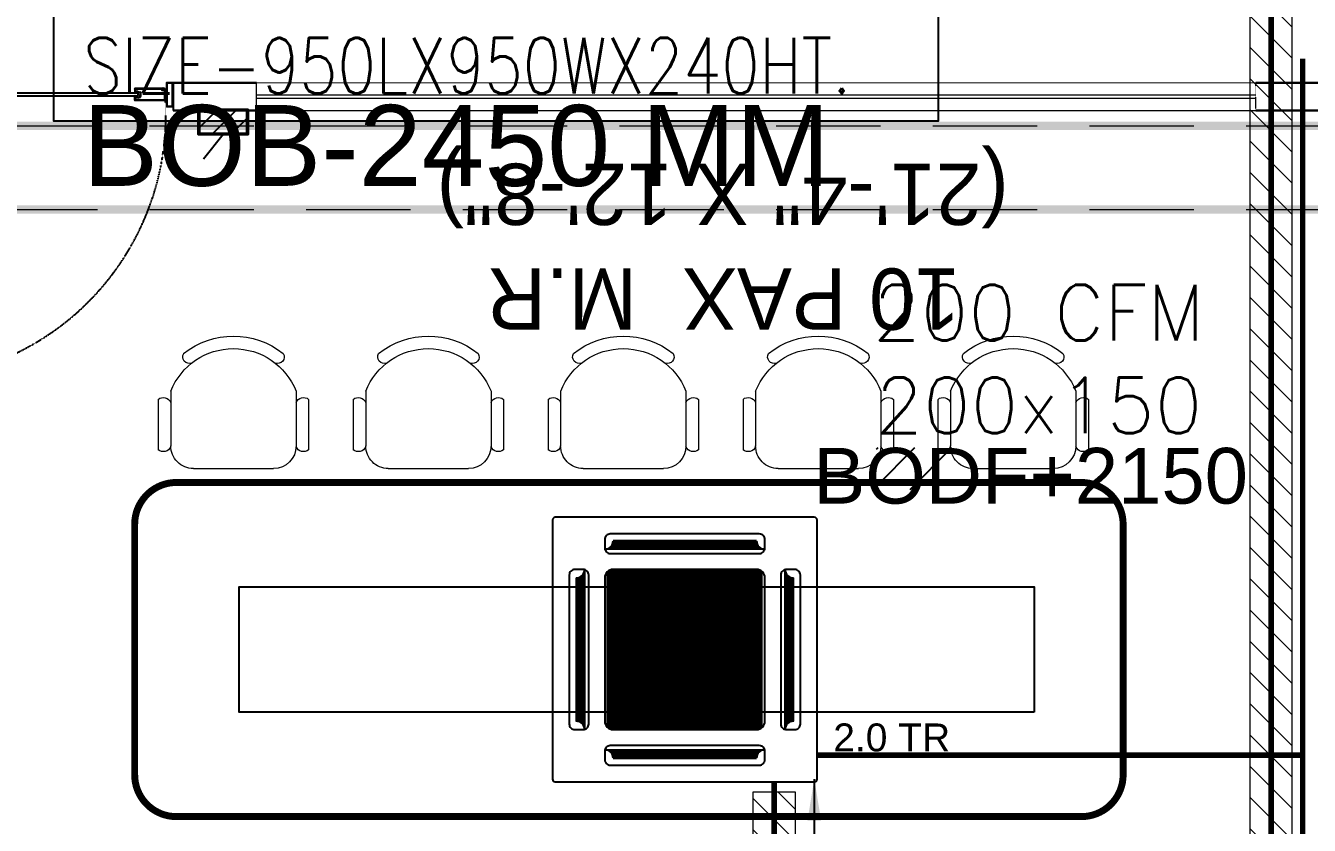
# Model space of a CAD drawing. Header units: millimetres. Extents: x 148480 to 578986, y 39883 to 155062.
# Drawn here: x 243774 to 248384, y 96793 to 99665 of the extents above; entities that cross this region are included whole.
import ezdxf

# ---------------------------------------------------------------- set-up
doc = ezdxf.new("R2010")
doc.units = ezdxf.units.MM
for name, pattern in [('CENTER', [2, 1.25, -0.25, 0.25, -0.25]), ('CONTINOUS', [0]), ('HIDDEN', [0.375, 0.25, -0.125])]:
    doc.linetypes.add(name, pattern=pattern)
for name, color, linetype in [('001-TEXT', 250, 'Continuous'), ('2', 7, 'Continuous'), ('AC-RA-DIFFUSER', 6, 'Continuous'), ('CEN', 252, 'CENTER'), ('DNM JEB', 4, 'Continuous'), ('EL-SWITCH BOXWS', 30, 'Continuous'), ('HVAC TEXT', 7, 'Continuous'), ('I - MODULAR', 44, 'Continuous'), ('Layer2', 4, 'Continuous'), ('Layer4', 6, 'Continuous'), ('M HVAC DRAIN PIPE', 30, 'Continuous'), ('M-HVAC SPIRAL DUCT', 4, 'Continuous'), ('M-HVAC VRV PIPE', 4, 'Continuous'), ('M-HVAC-BOF', 6, 'Continuous'), ('M-HVAC-INSULATION', 8, 'Continuous'), ('M-HVAC-TEXT', 7, 'Continuous'), ('TENANCY', 3, 'Continuous')]:
    doc.layers.add(name, color=color, linetype=linetype)
for name, color, linetype, lineweight in [('A-GLAZ', 140, 'Continuous', 18), ('AI-FURN', 7, 'Continuous', 20), ('CB-AC CABLE TRAY', 213, 'Continuous', 15), ('I-DT-METL', 4, 'Continuous', 20), ('I-PART-GYP', 6, 'Continuous', 30), ('ID-FURNITURE', 54, 'Continuous', 15), ('M-HVAC-CASSETTE UNIT', 7, 'Continuous', 18)]:
    doc.layers.add(name, color=color, linetype=linetype, lineweight=lineweight)
doc.styles.add('ARAIL', font='arial.ttf')
doc.styles.add('Arial_3', font='arial.ttf', dxfattribs={"height": 20.669291})
doc.styles.add('Herbalife_Third Floor - Furniture Layout - 210201$0$CG', font='GOTHIC.TTF')
doc.styles.add('R', font='romans.shx')
doc.styles.add('ROMAND', font='romand__.ttf')
doc.styles.add('romans', font='stylu.ttf', dxfattribs={"height": 125})
doc.styles.add('VIJETH', font='swiss.ttf')
doc.dimstyles.new('Vayucon', dxfattribs={"dimtxt": 200, "dimasz": 150, "dimexe": 0, "dimexo": 0, "dimgap": 9e-05, "dimtad": 1, "dimdec": 0, "dimrnd": 5, "dimzin": 0, "dimdsep": 46, "dimtxsty": 'ROMAND', "dimcen": 90, "dimclrd": 42, "dimclre": 8, "dimclrt": 7, "dimadec": 0, "dimazin": 0, "dimtfac": 1, "dimtdec": 0, "dimtofl": 0, "dimtmove": 1, "dimatfit": 0, "dimfxl": 1, "dimtolj": 1, "dimtzin": 0, "dimarcsym": 0})

# ---------------------------------------------------------------- blocks, each defined once
blk = doc.blocks.new('CHAIR 13')
at = {"layer": 'ID-FURNITURE', "color": 8}
for p, q in [((-248.5, 270), (-67.5, 270)), ((-277.9, 225), (-81, 225)), ((0, 144), (0, -144)), ((-277.9, -225), (-81, -225)), ((-248.5, -270), (-67.5, -270))]:
    blk.add_line(p, q, dxfattribs=at)
for centre, radius, start, end in [((-226.6, 251.5), 28.6, 139.8035, 247.8585), ((-89.4, 251.5), 28.6, 292.1415, 40.1965), ((-188.7, 0), 242, 111.6314, 248.3686), ((-81, 144), 81, 360, 90), ((-188.7, 0), 287, 141.456, 218.544), ((-401.1, 158.4), 23.7, 339.0298, 121.3377), ((-400.8, -158.6), 23.7, 238.6623, 20.9702), ((-81, -144), 81, 270, 360), ((-226.6, -251.5), 28.6, 112.1415, 220.1965), ((-89.4, -251.5), 28.6, 319.8035, 67.8585)]:
    blk.add_arc(centre, radius, start, end, dxfattribs=at)
blk = doc.blocks.new('*U185')
at = {"layer": 'AI-FURN', "rotation": 90}
blk.add_blockref('CHAIR 13', (4.7, 0), dxfattribs=at)
blk = doc.blocks.new('A$C5BB6640F')
at = {"layer": '2', "color": 8, "linetype": 'Continuous'}
for p, q in [((0.8, 2.6), (0, 0)), ((1, 2.6), (0.5, 0)), ((2.1, 8.2), (0.8, 8.2)), ((0.8, 8.2), (0.8, 2.6)), ((2.1, 6.4), (0.8, 6.4)), ((2.1, 4.5), (0.8, 4.5)), ((2.1, 2.6), (0.8, 2.6)), ((1.2, 2.6), (0.9, 0)), ((1.4, 2.6), (1.4, 0)), ((1.6, 2.6), (1.9, 0)), ((1.8, 2.6), (2.3, 0)), ((2.1, 8.2), (2.1, 2.6)), ((2.1, 2.6), (2.8, 0))]:
    blk.add_line(p, q, dxfattribs=at)
blk = doc.blocks.new('A$C4A242C7C')
at = {"layer": '2', "color": 8, "linetype": 'Continuous'}
for p, q in [((0, 4), (0, 115.4)), ((0.4, 115.8), (0.6, 115.8)), ((1.4, 115), (13, 115)), ((2, 113), (10.5, 113)), ((2, 4), (2, 113)), ((10.5, 103.9), (10.5, 113)), ((10.6, 103.4), (12.8, 95.2)), ((14, 111.3), (12.5, 111.3)), ((12.5, 104.8), (12.5, 111.3)), ((14, 104.8), (12.5, 104.8)), ((14.8, 103.8), (12.5, 103.8)), ((12.5, 103.8), (14.7, 95.7)), ((13, 115), (13, 112.6)), ((14.7, 112.6), (13, 112.6)), ((14, 110), (14, 111.3)), ((14, 106.1), (14, 104.8)), ((14.3, 109.8), (15, 110)), ((14.3, 106.3), (15, 106.1)), ((14.7, 112.6), (15.2, 110.4)), ((14.8, 103.8), (15.2, 105.6)), ((30.3, 112.6), (29.8, 110.4)), ((30.2, 103.8), (29.8, 105.6)), ((30.7, 109.8), (30, 110)), ((30.7, 106.3), (30, 106.1)), ((30.2, 103.8), (32.5, 103.8)), ((32, 112.6), (30.3, 112.6)), ((32.5, 103.8), (30.3, 95.7)), ((31, 111.3), (32.5, 111.3)), ((31, 110), (31, 111.3)), ((31, 106.1), (31, 104.8)), ((31, 104.8), (32.5, 104.8)), ((32, 115), (32, 112.6)), ((43.6, 115), (32, 115)), ((34.4, 103.4), (32.2, 95.2)), ((32.5, 104.8), (32.5, 111.3)), ((34.5, 113), (43, 113)), ((34.5, 103.9), (34.5, 113)), ((43, 14.2), (43, 113)), ((44.6, 115.8), (44.4, 115.8)), ((45, 11.7), (45, 115.4)), ((14.7, 95.7), (22.5, 95.7)), ((30.3, 93.7), (14.7, 93.7)), ((30.3, 95.7), (22.5, 95.7)), ((4, 2), (41, 2)), ((4, 0), (41, 0)), ((38.5, 8.4), (38.5, 11.7)), ((42.5, 13.7), (40.5, 13.7)), ((40.5, 8.8), (40.5, 11.3)), ((42.5, 6.4), (40.5, 6.4)), ((44, 11.7), (40.9, 11.7)), ((44, 8.4), (40.9, 8.4)), ((43, 4), (43, 5.9)), ((44, 11.6), (44, 11.7)), ((44, 8.4), (44, 8.5)), ((44.4, 11.2), (44.5, 11.2)), ((44.4, 8.9), (44.5, 8.9)), ((45, 4), (45, 8.4))]:
    blk.add_line(p, q, dxfattribs=at)
for centre, radius, start, end in [((0.4, 115.4), 0.4, 90, 180), ((0.6, 115.4), 0.4, 0, 90), ((1.4, 115.4), 0.4, 180, 270), ((12.5, 103.9), 2, 180, 195), ((14.2, 110), 0.2, 180, 285), ((14.2, 106.1), 0.2, 75, 180), ((14.8, 110.3), 0.4, 285, 15), ((14.8, 105.7), 0.4, 345, 75), ((30.1, 110.3), 0.4, 165, 255), ((30.1, 105.7), 0.4, 105, 195), ((30.8, 110), 0.2, 255, 0), ((30.8, 106.1), 0.2, 0, 105), ((32.5, 103.9), 2, 345, 0), ((43.6, 115.4), 0.4, 270, 0), ((44.4, 115.4), 0.4, 90, 180), ((44.6, 115.4), 0.4, 0, 90), ((14.7, 95.7), 2, 195, 270), ((30.3, 95.7), 2, 270, 345), ((4, 4), 4, 180, 270), ((4, 4), 2, 180, 270), ((40.5, 11.7), 2, 90, 180), ((40.5, 8.4), 2, 180, 270), ((40.9, 11.3), 0.4, 90, 180), ((40.9, 8.8), 0.4, 180, 270), ((41, 4), 4, 270, 0), ((41, 4), 2, 270, 0), ((42.5, 14.2), 0.5, 270, 0), ((42.5, 5.9), 0.5, 0, 90), ((44.4, 11.6), 0.4, 180, 270), ((44.4, 8.5), 0.4, 90, 180), ((44.5, 11.7), 0.5, 270, 0), ((44.5, 8.4), 0.5, 0, 90)]:
    blk.add_arc(centre, radius, start, end, dxfattribs=at)
blk = doc.blocks.new('A$C109E4DED')
at = {"layer": 'TENANCY', "rotation": 90}
blk.add_blockref('A$C4A242C7C', (75.8, 0), dxfattribs=at)
blk = doc.blocks.new('A$C57546ED1')
at = {"layer": '2', "color": 8, "linetype": 'Continuous'}
mesh = blk.add_polyface(dxfattribs=at)
corners = [(1, 3.4), (0.7, 2.6), (0, 2.7), (0.8, 4.1)]
mesh.append_faces([[corners[k] for k in face] for face in [(0, 1, 2, 3)]], dxfattribs={"color": 8})
mesh = blk.add_polyface(dxfattribs=at)
corners = [(2, 3.4), (2, 2.6), (0.7, 2.6), (1, 3.4)]
mesh.append_faces([[corners[k] for k in face] for face in [(0, 1, 2, 3)]], dxfattribs={"color": 8})
mesh = blk.add_polyface(dxfattribs=at)
corners = [(2.3, 4.1), (2.2, 1.7), (2, 2.6), (2, 3.4)]
mesh.append_faces([[corners[k] for k in face] for face in [(0, 1, 2, 3)]], dxfattribs={"color": 8})
mesh = blk.add_polyface(dxfattribs=at)
corners = [(2.7, 3.4), (2.5, 2.5), (2.2, 1.7), (2.3, 4.1)]
mesh.append_faces([[corners[k] for k in face] for face in [(0, 1, 2, 3)]], dxfattribs={"color": 8})
mesh = blk.add_polyface(dxfattribs=at)
corners = [(3.3, 3.4), (3.2, 2.5), (2.5, 2.5), (2.7, 3.4)]
mesh.append_faces([[corners[k] for k in face] for face in [(0, 1, 2, 3)]], dxfattribs={"color": 8})
mesh = blk.add_polyface(dxfattribs=at)
corners = [(3.6, 4.2), (3.5, 2.4), (3.2, 2.5), (3.3, 3.4)]
mesh.append_faces([[corners[k] for k in face] for face in [(0, 1, 2, 3)]], dxfattribs={"color": 8})
mesh = blk.add_polyface(dxfattribs=at)
corners = [(4.1, 3.5), (3.9, 2.4), (3.5, 2.4), (3.6, 4.2)]
mesh.append_faces([[corners[k] for k in face] for face in [(0, 1, 2, 3)]], dxfattribs={"color": 8})
mesh = blk.add_polyface(dxfattribs=at)
corners = [(6.5, 3.6), (5.8, 2.3), (3.9, 2.4), (4.1, 3.5)]
mesh.append_faces([[corners[k] for k in face] for face in [(0, 1, 2, 3)]], dxfattribs={"color": 8})
mesh = blk.add_polyface(dxfattribs=at)
corners = [(6.8, 4.6), (6.2, 0), (5.8, 2.3), (6.5, 3.6)]
mesh.append_faces([[corners[k] for k in face] for face in [(0, 1, 2, 3)]], dxfattribs={"color": 8})
mesh = blk.add_polyface(dxfattribs=at)
corners = [(7.9, 4.6), (7.5, 0), (6.2, 0), (6.8, 4.6)]
mesh.append_faces([[corners[k] for k in face] for face in [(0, 1, 2, 3)]], dxfattribs={"color": 8})
blk = doc.blocks.new('GFC1')
at = {"layer": 'A-GLAZ', "color": 8, "linetype": 'CONTINOUS', "lineweight": 13, "ltscale": 0.5}
for p, q in [((317235.8, 100446.5, 0), (320823.8, 100446.4, 0)), ((317235.8, 100346.5, 0), (320823.8, 100346.4, 0))]:
    blk.add_line(p, q, dxfattribs=at)
at = {"layer": 'A-GLAZ', "color": 8, "lineweight": 13, "ltscale": 0.5}
blk.add_line((317235.8, 100346.5, 0), (317235.8, 100446.5, 0), dxfattribs=at)
at = {"layer": 'A-GLAZ', "color": 8}
for p, q in [((317235.8, 100402.5, 0), (320823.8, 100402.4, 0)), ((317235.8, 100390.5, 0), (320823.8, 100390.4, 0))]:
    blk.add_line(p, q, dxfattribs=at)
at = {"layer": 'CEN', "color": 8, "linetype": 'HIDDEN', "lineweight": 0, "ltscale": 1500}
for p, q in [((315726.3, 100291.4), (321126.3, 100291.4)), ((315726.3, 99991.4), (321126.3, 99991.4))]:
    blk.add_line(p, q, dxfattribs=at)
at = {"layer": 'DNM JEB', "color": 8, "linetype": 'Continuous'}
blk.add_line((316935.8, 100446.4), (316935.8, 100346.4), dxfattribs=at)
at = {"layer": 'DNM JEB', "color": 8}
for p, q in [((316807.9, 100408.4), (316061.6, 100408.4)), ((316061.6, 100398.8), (316807.9, 100398.8))]:
    blk.add_line(p, q, dxfattribs=at)
at = {"layer": 'DNM JEB', "color": 8, "linetype": 'Continuous'}
for points in [[(316935.8, 100446.4), (316912, 100446.4), (316912, 100360.7), (316935.8, 100360.7)], [(316933.9, 100444.5), (316913.9, 100444.5), (316913.9, 100362.6), (316933.9, 100362.6)]]:
    blk.add_lwpolyline(points, close=True, dxfattribs=at)
at = {"layer": 'DNM JEB', "color": 8}
blk.add_lwpolyline([(316807.9, 100408.4), (316809.4, 100406.9), (316809.4, 100400.3), (316807.9, 100398.8)], dxfattribs=at)
at = {"layer": 'DNM JEB', "color": 8, "linetype": 'HIDDEN', "ltscale": 0.1}
blk.add_arc((315959.5, 100331.4), 950.6, 272.8185, 3.4941, dxfattribs=at)
at = {"layer": 'I - MODULAR', "color": 8, "const_width": 25}
blk.add_lwpolyline([(320197.4, 97810.7), (316947.9, 97810.7, -0.414214), (316797.9, 97960.7), (316797.9, 98860.7, -0.414214), (316947.9, 99010.7), (320197.4, 99010.7, -0.414214), (320347.4, 98860.7), (320347.4, 97960.7, -0.414214)], format="xyb", close=True, dxfattribs=at)
at = {"layer": 'I - MODULAR', "color": 8}
blk.add_lwpolyline([(320028, 98185.7), (317172.9, 98185.7), (317172.9, 98635.7), (320028, 98635.7)], close=True, dxfattribs=at)
at = {"layer": 'I-DT-METL', "color": 8, "linetype": 'HIDDEN', "lineweight": 13, "ltscale": 0.1}
blk.add_line((320823.8, 100346.4, 0), (320823.8, 100446.4, 0), dxfattribs=at)
at = {"layer": 'I-PART-GYP', "color": 8, "linetype": 'CONTINOUS'}
for points in [[(317235.8, 100446.4), (316935.8, 100446.4)], [(320823.8, 100346.4), (321123.8, 100346.4), (321123.8, 100446.4), (320823.8, 100446.4)], [(316935.8, 100346.4), (317235.8, 100346.4)]]:
    blk.add_lwpolyline(points, dxfattribs=at)
at = {"layer": 'DNM JEB', "color": 8}
for name, p, xscale, yscale, zscale, rotation in [('A$C109E4DED', (316836, 100382.2), 0.9523809523809526, 0.9523809523809526, 0.9523809523809526, 359.9999999999999), ('A$C5BB6640F', (316900, 100428.7), 0.9523809523809523, 0.9523809523809523, 0.9523809523809523, 180)]:
    blk.add_blockref(name, p, dxfattribs=dict(at, xscale=xscale, yscale=yscale, zscale=zscale, rotation=rotation))
at = {"layer": 'DNM JEB', "color": 8, "ltscale": 1.2}
for p, xscale, yscale, zscale, rotation in [((316805.8, 100412.6), 0.9523809523809523, 0.9523809523809523, 0.9523809523809523, 180), ((316805.8, 100394.5), -0.9523809523809526, 0.9523809523809526, 0.9523809523809526, 359.9999999999999)]:
    blk.add_blockref('A$C57546ED1', p, dxfattribs=dict(at, xscale=xscale, yscale=yscale, zscale=zscale, rotation=rotation))
at = {"layer": 'ID-FURNITURE', "color": 8, "xscale": -1, "rotation": 180}
for p in [(317147.9, 99060.7), (317847.9, 99060.7), (318547.9, 99060.7), (319247.9, 99060.7), (319947.9, 99060.7)]:
    blk.add_blockref('*U185', p, dxfattribs=at)
at = {"layer": '001-TEXT', "color": 8, "style": 'Herbalife_Third Floor - Furniture Layout - 210201$0$CG'}
for s, p in [('(21\'-4" X 12\'-8")', (319936.6, 100155.6)), ('10 PAX  M.R', (319762.6, 99779.2))]:
    blk.add_text(s, height=220, rotation=180, dxfattribs=at).set_placement(p)
blk = doc.blocks.new('BEAM')
at = {"layer": 'CEN', "color": 11, "linetype": 'HIDDEN', "lineweight": 0, "ltscale": 1500, "const_width": 30}
for points in [[(375726.3, 100291.4), (381126.3, 100291.4)], [(375726.3, 99991.4), (381126.3, 99991.4)]]:
    blk.add_lwpolyline(points, dxfattribs=at)
at = {"layer": 'CEN', "color": 11, "linetype": 'Continuous', "insert": (376610.8, 100366.3), "char_height": 290.461, "width": 3219.887, "attachment_point": 1, "style": 'R'}
blk.add_mtext('{\\fArial|b0|i0|c0|p34;BOB-2450 MM}', dxfattribs=at)
blk = doc.blocks.new('BEE')
at = {"layer": 'M-HVAC VRV PIPE', "linetype": 'Continuous'}
blk.add_blockref('BEAM', (0, 0), dxfattribs=at)
blk = doc.blocks.new('lsb')
at = {"layer": 'EL-SWITCH BOXWS', "extrusion": (0.000488338, 0.006137, 0.999981)}
h = blk.add_hatch(dxfattribs=at)
h.set_pattern_fill('ANSI31', color=8, scale=1.963905, angle=359.99983, style=0)
h.set_pattern_definition([(314.99982827, (-73506.04995, 20833.20643), (-0.17358683075, -0.1735857902), [])])
h.paths.add_polyline_path([(-179, 8.1), (-179, 202.2), (209.8, 202.2), (209.8, 8.1)])
h.paths.add_polyline_path([(-168.1, 16.1), (-168.1, 192), (200.7, 192), (200.7, 16.1)], flags=17)
at = {"layer": 'EL-SWITCH BOXWS'}
h = blk.add_hatch(dxfattribs=at)
h.set_pattern_fill('ANSI31', color=8, scale=38.4, angle=360, style=0)
h.set_pattern_definition([(135, (1791500.75, 34201.84), (74.331447, 74.331447), [])])
h.paths.add_polyline_path([(-179, 8.1), (-179, 202.2), (209.8, 202.2), (209.8, 8.1)])
at = {"layer": 'EL-SWITCH BOXWS', "color": 8}
for p, q in [((15.4, 202.2), (-136.8, 396.4)), ((-179, 202.2), (-179, 8.1)), ((209.8, 8.1), (209.8, 202.2)), ((-179, 8.1), (209.8, 8.1))]:
    blk.add_line(p, q, dxfattribs=at)
at = {"layer": 'EL-SWITCH BOXWS', "color": 8, "extrusion": (4.72941e-08, 0.012274, 0.999925)}
blk.add_line((-179, 202.2, -1.2), (209.8, 202.2, -1.2), dxfattribs=at)
at = {"layer": 'EL-SWITCH BOXWS', "color": 8, "extrusion": (0.000488338, 0.006137, 0.999981)}
for points, elevation in [([(-179, 202.2), (-179, 8.1), (209.8, 8.1), (209.8, 202.2)], 0), ([(-179, 8.1), (-179, 202.2), (209.8, 202.2), (209.8, 8.1)], 0), ([(-168.1, 16.1), (-168.1, 192), (200.7, 192), (200.7, 16.1)], 0.1)]:
    blk.add_lwpolyline(points, close=True, dxfattribs=dict(at, elevation=elevation))
blk = doc.blocks.new('DLC - All Capacities')
at = {"color": 62}
for p, q in [((265.1, 370), (-265.1, 370)), ((261.5, 375), (-261.5, 375)), ((259.2, 380), (-259.2, 380)), ((257.5, 385), (-257.9, 385)), ((257.5, 390), (-257.5, 390)), ((286.9, 360), (-286.9, 360)), ((270.9, 365), (-270.9, 365)), ((-360, 286.9), (-360, -286.9)), ((360, -286.9), (360, 286.9)), ((-390, 257.5), (-390, -257.5)), ((-385, 257.5), (-385, -257.9)), ((-380, 259.2), (-380, -259.2)), ((-375, 261.5), (-375, -261.5)), ((-370, 265.1), (-370, -265.1)), ((-365, 270.9), (-365, -270.9)), ((365, -270.9), (365, 270.9)), ((370, -265.1), (370, 265.1)), ((375, -261.5), (375, 261.5)), ((380, -259.2), (380, 259.2)), ((385, -257.5), (385, 257.9)), ((390, -257.5), (390, 257.5)), ((-286.9, -360), (286.9, -360)), ((-270.9, -365), (270.9, -365)), ((-265.1, -370), (265.1, -370)), ((-261.5, -375), (261.5, -375)), ((-259.2, -380), (259.2, -380)), ((-257.5, -385), (257.9, -385)), ((-257.5, -390), (257.5, -390))]:
    blk.add_line(p, q, dxfattribs=at)
at = {"color": 4}
for p, q in [((-277.5, -279.9), (-277.5, 279.9)), ((-274.5, -282.2), (-274.5, 282.2))]:
    blk.add_line(p, q, dxfattribs=at)
for points in [[(-465, -475), (465, -475, 0.414214), (475, -465), (475, 465, 0.414214), (465, 475), (-465, 475, 0.414214), (-475, 465), (-475, -465, 0.414214)], [(-287.5, 395), (-287.5, 365, 0.414214), (-267.5, 345), (267.5, 345, 0.414214), (287.5, 365), (287.5, 395, 0.414214), (267.5, 415), (-267.5, 415, 0.414214)], [(-395, -287.5), (-365, -287.5, 0.414214), (-345, -267.5), (-345, 267.5, 0.414214), (-365, 287.5), (-395, 287.5, 0.414214), (-415, 267.5), (-415, -267.5, 0.414214)], [(-257.5, -287.5), (257.5, -287.5, 0.414214), (287.5, -257.5), (287.5, 257.5, 0.414214), (257.5, 287.5), (-257.5, 287.5, 0.414214), (-287.5, 257.5), (-287.5, -257.5, 0.414214)], [(395, 287.5), (365, 287.5, 0.414214), (345, 267.5), (345, -267.5, 0.414214), (365, -287.5), (395, -287.5, 0.414214), (415, -267.5), (415, 267.5, 0.414214)], [(287.5, -395), (287.5, -365, 0.414214), (267.5, -345), (-267.5, -345, 0.414214), (-287.5, -365), (-287.5, -395, 0.414214), (-267.5, -415), (267.5, -415, 0.414214)]]:
    blk.add_lwpolyline(points, format="xyb", close=True, dxfattribs=at)
for points in [[(-277.5, -279.9), (-277.5, 279.9)], [(-274.5, 282.2), (-274.5, -282.2)], [(-267.5, -285.8), (-267.5, 285.8)], [(-264.5, 286.7), (-264.5, -286.7)], [(262.5, -287.1), (262.5, 287.1)], [(265.5, 286.4), (265.5, -286.4)], [(272.5, -283.5), (272.5, 283.5)], [(275.5, 281.5), (275.5, -281.5)]]:
    blk.add_lwpolyline(points, dxfattribs=at)
for points in [[(-257.5, 287.5), (-254.5, 287.5), (-254.5, -287.5), (-257.5, -287.5)], [(-247.5, 287.5), (-244.5, 287.5), (-244.5, -287.5), (-247.5, -287.5)], [(-237.5, 287.5), (-234.5, 287.5), (-234.5, -287.5), (-237.5, -287.5)], [(-227.5, 287.5), (-224.5, 287.5), (-224.5, -287.5), (-227.5, -287.5)], [(-217.5, 287.5), (-214.5, 287.5), (-214.5, -287.5), (-217.5, -287.5)], [(-207.5, 287.5), (-204.5, 287.5), (-204.5, -287.5), (-207.5, -287.5)], [(-197.5, 287.5), (-194.5, 287.5), (-194.5, -287.5), (-197.5, -287.5)], [(-187.5, 287.5), (-184.5, 287.5), (-184.5, -287.5), (-187.5, -287.5)], [(-177.5, 287.5), (-174.5, 287.5), (-174.5, -287.5), (-177.5, -287.5)], [(-167.5, 287.5), (-164.5, 287.5), (-164.5, -287.5), (-167.5, -287.5)], [(-157.5, 287.5), (-154.5, 287.5), (-154.5, -287.5), (-157.5, -287.5)], [(-147.5, 287.5), (-144.5, 287.5), (-144.5, -287.5), (-147.5, -287.5)], [(-137.5, 287.5), (-134.5, 287.5), (-134.5, -287.5), (-137.5, -287.5)], [(-127.5, 287.5), (-124.5, 287.5), (-124.5, -287.5), (-127.5, -287.5)], [(-117.5, 287.5), (-114.5, 287.5), (-114.5, -287.5), (-117.5, -287.5)], [(-107.5, 287.5), (-104.5, 287.5), (-104.5, -287.5), (-107.5, -287.5)], [(-97.5, 287.5), (-94.5, 287.5), (-94.5, -287.5), (-97.5, -287.5)], [(-87.5, 287.5), (-84.5, 287.5), (-84.5, -287.5), (-87.5, -287.5)], [(-77.5, 287.5), (-74.5, 287.5), (-74.5, -287.5), (-77.5, -287.5)], [(-67.5, 287.5), (-64.5, 287.5), (-64.5, -287.5), (-67.5, -287.5)], [(-57.5, 287.5), (-54.5, 287.5), (-54.5, -287.5), (-57.5, -287.5)], [(-47.5, 287.5), (-44.5, 287.5), (-44.5, -287.5), (-47.5, -287.5)], [(-37.5, 287.5), (-34.5, 287.5), (-34.5, -287.5), (-37.5, -287.5)], [(-27.5, 287.5), (-24.5, 287.5), (-24.5, -287.5), (-27.5, -287.5)], [(-17.5, 287.5), (-14.5, 287.5), (-14.5, -287.5), (-17.5, -287.5)], [(-7.5, 287.5), (-4.5, 287.5), (-4.5, -287.5), (-7.5, -287.5)], [(2.5, 287.5), (5.5, 287.5), (5.5, -287.5), (2.5, -287.5)], [(12.5, 287.5), (15.5, 287.5), (15.5, -287.5), (12.5, -287.5)], [(22.5, 287.5), (25.5, 287.5), (25.5, -287.5), (22.5, -287.5)], [(32.5, 287.5), (35.5, 287.5), (35.5, -287.5), (32.5, -287.5)], [(42.5, 287.5), (45.5, 287.5), (45.5, -287.5), (42.5, -287.5)], [(52.5, 287.5), (55.5, 287.5), (55.5, -287.5), (52.5, -287.5)], [(62.5, 287.5), (65.5, 287.5), (65.5, -287.5), (62.5, -287.5)], [(72.5, 287.5), (75.5, 287.5), (75.5, -287.5), (72.5, -287.5)], [(82.5, 287.5), (85.5, 287.5), (85.5, -287.5), (82.5, -287.5)], [(92.5, 287.5), (95.5, 287.5), (95.5, -287.5), (92.5, -287.5)], [(102.5, 287.5), (105.5, 287.5), (105.5, -287.5), (102.5, -287.5)], [(112.5, 287.5), (115.5, 287.5), (115.5, -287.5), (112.5, -287.5)], [(122.5, 287.5), (125.5, 287.5), (125.5, -287.5), (122.5, -287.5)], [(132.5, 287.5), (135.5, 287.5), (135.5, -287.5), (132.5, -287.5)], [(142.5, 287.5), (145.5, 287.5), (145.5, -287.5), (142.5, -287.5)], [(152.5, 287.5), (155.5, 287.5), (155.5, -287.5), (152.5, -287.5)], [(162.5, 287.5), (165.5, 287.5), (165.5, -287.5), (162.5, -287.5)], [(172.5, 287.5), (175.5, 287.5), (175.5, -287.5), (172.5, -287.5)], [(182.5, 287.5), (185.5, 287.5), (185.5, -287.5), (182.5, -287.5)], [(192.5, 287.5), (195.5, 287.5), (195.5, -287.5), (192.5, -287.5)], [(202.5, 287.5), (205.5, 287.5), (205.5, -287.5), (202.5, -287.5)], [(212.5, 287.5), (215.5, 287.5), (215.5, -287.5), (212.5, -287.5)], [(222.5, 287.5), (225.5, 287.5), (225.5, -287.5), (222.5, -287.5)], [(232.5, 287.5), (235.5, 287.5), (235.5, -287.5), (232.5, -287.5)], [(242.5, 287.5), (245.5, 287.5), (245.5, -287.5), (242.5, -287.5)], [(252.5, 287.5), (255.5, 287.5), (255.5, -287.5), (252.5, -287.5)]]:
    blk.add_lwpolyline(points, close=True, dxfattribs=at)
at = {"color": 62}
for centre, start, end in [((-287.5, 390), 271.213, 0.0128), ((287.5, 390), 179.9872, 268.787), ((-390, 287.5), 269.9872, 358.787), ((390, 287.5), 181.213, 270.0128), ((-390, -287.5), 1.213, 90.0128), ((390, -287.5), 89.9872, 178.787), ((-287.5, -390), 359.9872, 88.787), ((287.5, -390), 91.213, 180.0128)]:
    blk.add_arc(centre, 30, start, end, dxfattribs=at)
blk = doc.blocks.new('*U114')
at = {"layer": 'CB-AC CABLE TRAY', "true_color": 0xa953a0}
h = blk.add_hatch(dxfattribs=at)
h.set_pattern_fill('ANSI31', color=215, scale=25)
h.set_pattern_definition([(45, (-899163.27, 1102758.81), (-56.1266008, 56.1266008), [])])
h.paths.add_polyline_path([(-88704.9, -150.4), (-88704.9, -0.4), (-83098.9, -0.4), (-83098.9, -150.4)])
at = {"layer": 'CB-AC CABLE TRAY', "color": 215, "true_color": 0xa953a0}
blk.add_lwpolyline([(-88704.9, -150.4), (-88704.9, -0.4), (-83098.9, -0.4), (-83098.9, -150.4)], close=True, dxfattribs=at)
blk = doc.blocks.new('*U206')
at = {"layer": 'CB-AC CABLE TRAY', "true_color": 0xa953a0}
h = blk.add_hatch(dxfattribs=at)
h.set_pattern_fill('ANSI31', color=215, scale=25)
h.set_pattern_definition([(45, (-902974.92, 1102758.81), (-56.1266008, 56.1266008), [])])
h.paths.add_polyline_path([(-88704.9, -150.4), (-88704.9, -0.4), (-86910.6, -0.4), (-86910.6, -150.4)])
at = {"layer": 'CB-AC CABLE TRAY', "color": 215, "true_color": 0xa953a0}
blk.add_lwpolyline([(-88704.9, -150.4), (-88704.9, -0.4), (-86910.6, -0.4), (-86910.6, -150.4)], close=True, dxfattribs=at)

msp = doc.modelspace()

# ---------------------------------------------------------------- block references
at = {"layer": 'Layer4', "linetype": 'Continuous', "rotation": 360}
msp.add_blockref('GFC1', (-72632.4, -986), dxfattribs=at)

# ---------------------------------------------------------------- next in the draw order: hatches: boundary and pattern name
at = {"layer": 'M-HVAC-INSULATION'}
h = msp.add_hatch(dxfattribs=at)
h.set_pattern_fill('ANSI31', color=256, scale=750, angle=360, style=0)
h.set_pattern_definition([(45, (697113.86, 19689.49), (-66.29126, 66.29126), [])])
h.paths.add_polyline_path([(246829.6, 98149.7), (246829.6, 97999.7), (247029.6, 97999.7), (247179.6, 98149.7)])

# ---------------------------------------------------------------- next in the draw order: linework, layer by layer
at = {"layer": 'HVAC TEXT'}
msp.add_lwpolyline([(243875.4, 100733), (247050.9, 100733), (247050.9, 99321.7), (243875.4, 99321.7)], close=True, dxfattribs=at)
at = {"layer": 'M HVAC DRAIN PIPE', "color": 30, "linetype": 'Continuous'}
msp.add_lwpolyline([(248066.9, 93453.1, 20, 20, 0), (248359.7, 93453.1, 20, 20, 0), (248359.7, 103215.1, 20, 20, 0), (248359.7, 107615.8, 20, 20, 0), (248359.7, 112052.3, 20, 20, 0), (245954.1, 112052.3, 0, 0, 0)], format="xyseb", dxfattribs=at)
at = {"layer": 'M HVAC DRAIN PIPE', "color": 76, "linetype": 'Continuous', "const_width": 20}
msp.add_lwpolyline([(247715, 97699), (247715, 97417.2)], dxfattribs=at)
at = {"layer": 'M HVAC DRAIN PIPE', "color": 76, "linetype": 'Continuous', "const_width": 20, "elevation": 0}
msp.add_lwpolyline([(246616, 97045.1), (248359.7, 97045.1)], dxfattribs=at)
at = {"layer": 'M-HVAC VRV PIPE', "color": 90, "linetype": 'Continuous', "const_width": 20}
for points in [[(248246.3, 93731.7), (248246.3, 98186.1), (248246.3, 100826.5)], [(246742.4, 95026.6), (246461.9, 95026.6), (246461.9, 96949.7)]]:
    msp.add_lwpolyline(points, dxfattribs=at)

# ---------------------------------------------------------------- next in the draw order: block references
at = {"layer": 'AC-RA-DIFFUSER', "rotation": 360}
msp.add_blockref('DLC - All Capacities', (246141, 97424.7), dxfattribs=at)
at = {"layer": 'CB-AC CABLE TRAY', "color": 4, "linetype": 'HIDDEN', "rotation": 89.99971984369483}
msp.add_blockref('*U206', (246386.9, 183824.1), dxfattribs=at)
at = {"layer": 'EL-SWITCH BOXWS', "color": 30, "true_color": 0xf8991e, "extrusion": (-0.000488356, 0.006137, 0.999981), "xscale": -0.4610813856124997, "yscale": 0.4610813856125332, "zscale": 0.4610813856125122, "rotation": 179.999812734705}
msp.add_blockref('lsb', (244475.9, 99366.8, 490.4), dxfattribs=at)
at = {"layer": 'Layer2', "linetype": 'Continuous', "rotation": 360}
msp.add_blockref('BEE', (-132632.4, -986), dxfattribs=at)

# ---------------------------------------------------------------- next in the draw order: texts
at = {"layer": 'HVAC TEXT', "insert": (243982, 100621.5), "char_height": 200, "width": 4668.514, "attachment_point": 1, "style": 'Arial_3'}
msp.add_mtext('\\pxql;{\\Fsimplex.shx|c0;\\W0.8;\\C0;VRF FOURWAY CASSETTE\\PMODEL :VLC-24\\PCAPCITY :2.0 TR\\PSIZE-950LX950WX240HT. }', dxfattribs=at)
at = {"layer": 'M-HVAC-BOF', "color": 6, "lineweight": -2, "insert": (246602.7, 98148.8), "char_height": 200, "width": 1028.731, "attachment_point": 1, "style": 'ARAIL'}
msp.add_mtext('BODF+2150', dxfattribs=at)
at = {"layer": 'M-HVAC-CASSETTE UNIT', "color": 0, "style": 'VIJETH', "width": 1}
msp.add_text('2.0 TR', height=100.15, rotation=359.9743, dxfattribs=at).set_placement((246674.1, 97059.2))
at = {"layer": 'M-HVAC-TEXT', "color": 7, "insert": (247412.1, 98734.6, 0), "char_height": 200, "width": 2790.775, "attachment_point": 2, "style": 'R'}
msp.add_mtext('200 CFM\\P200x150', dxfattribs=at)

# ---------------------------------------------------------------- next in the draw order: leaders
at = {"layer": 'M-HVAC SPIRAL DUCT', "linetype": 'Continuous'}
msp.add_leader([(246606, 96959.7), (246606, 95751.6), (249537, 95751.6)], dimstyle='Vayucon', dxfattribs=at)

# ---------------------------------------------------------------- next in the draw order: texts
at = {"layer": 'M-HVAC-TEXT', "insert": (248417.1, 99579.4, 0.9), "char_height": 200, "width": 1334.442, "attachment_point": 7, "style": 'romans', "bg_fill": 2}
msp.add_mtext('\\pxql,t8;{\\W0.75;\\T0.75;\\C3;S-3/4-8RMT\\PL-\\Fromans.shx|c1;3/8-8RMT}', dxfattribs=at)

# ---------------------------------------------------------------- next in the draw order: block references
at = {"layer": 'CB-AC CABLE TRAY', "color": 4, "linetype": 'HIDDEN', "rotation": 269.9997198436913}
msp.add_blockref('*U114', (248321.3, 11945.2), dxfattribs=at)

doc.saveas('drawing.dxf')
